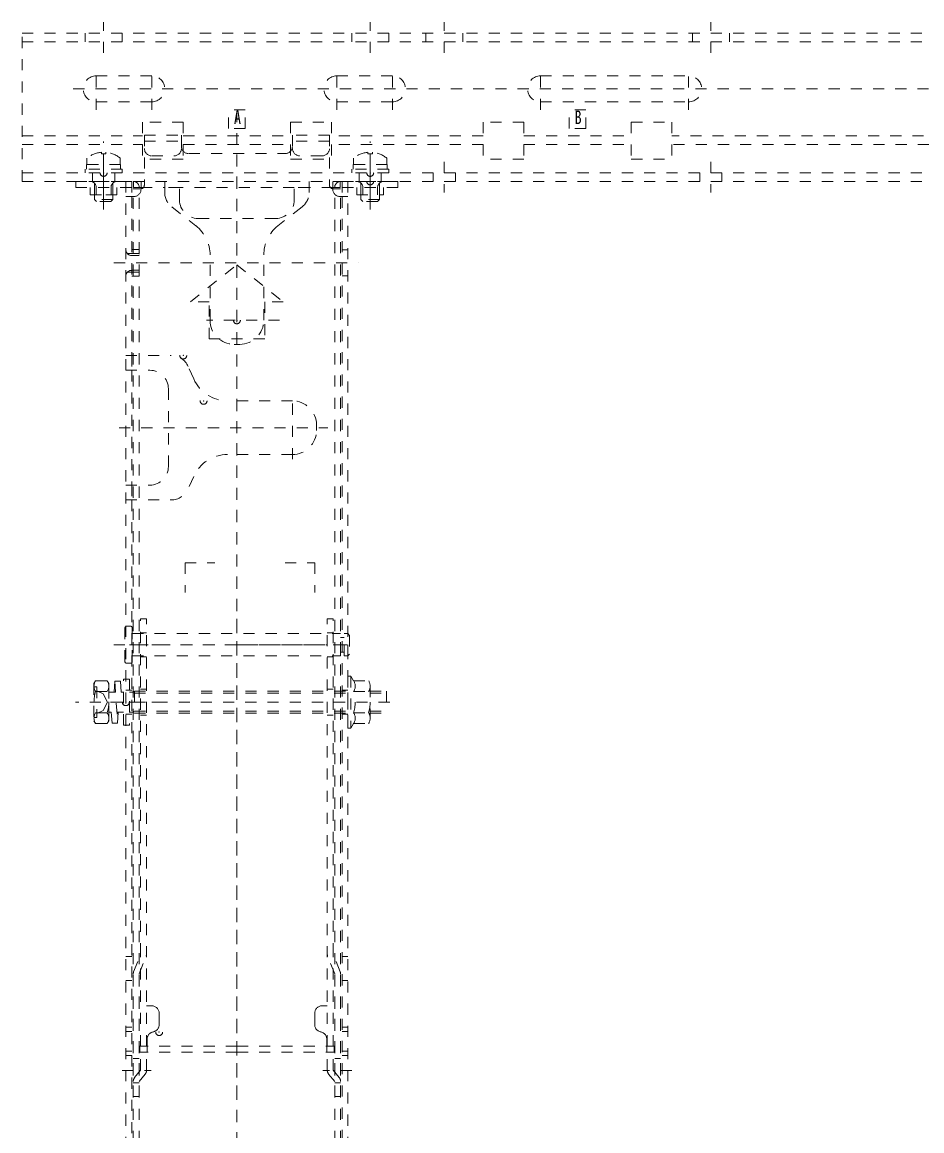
# Model space of a CAD drawing. Units: millimetres, scale not verified. Extents: x -62 to 63, y -57 to 57.
# Drawn here: x -36.38 to -28.29, y 11.32 to 21.3 of the extents above; entities that cross this region are included whole.
import ezdxf
from ezdxf.enums import TextEntityAlignment as Align

# ---------------------------------------------------------------- set-up
doc = ezdxf.new("R2010")
doc.units = ezdxf.units.MM
doc.header["$LTSCALE"] = 0.125
doc.header["$PDMODE"] = 32
doc.header["$PDSIZE"] = 0.0625
doc.linetypes.add('USER5', pattern=[1.4, 0.7, -0.7])
doc.layers.add('0-5_GAIKEI', color=1, linetype='USER5', lineweight=18)
doc.styles.add('ＭＳ ゴシック', font='')
doc.styles.get('ＭＳ ゴシック').set_extended_font_data('MS Gothic')

msp = doc.modelspace()

# ---------------------------------------------------------------- linework, layer by layer
at = {"layer": '0-5_GAIKEI'}
for p, q in [((-35.6514, 21.0251), (-35.6514, 21.3018)), ((-33.2514, 21.0251), (-33.2514, 21.3018)), ((-32.5847, 21.0251), (-32.5847, 21.3018)), ((-30.1847, 21.0251), (-30.1847, 21.3018)), ((-36.3847, 19.8685), (-36.3847, 21.2018)), ((-36.3847, 21.2018), (-9.7181, 21.2018)), ((-35.8181, 21.2018), (-35.8181, 21.1251)), ((-35.4847, 21.2018), (-35.4847, 21.1251)), ((-33.4181, 21.2018), (-33.4181, 21.1251)), ((-33.0847, 21.2018), (-33.0847, 21.1251)), ((-32.7514, 21.2018), (-32.7514, 21.1251)), ((-32.4181, 21.2018), (-32.4181, 21.1251)), ((-30.3514, 21.2018), (-30.3514, 21.1251)), ((-30.0181, 21.2018), (-30.0181, 21.1251)), ((-36.3847, 21.1251), (-9.7181, 21.1251)), ((-35.7181, 20.5128), (-35.7181, 20.8856)), ((-35.2181, 20.5128), (-35.2181, 20.8856)), ((-33.5514, 20.5128), (-33.5514, 20.8856)), ((-33.0514, 20.5128), (-33.0514, 20.8856)), ((-31.7181, 20.5128), (-31.7181, 20.8856)), ((-30.3847, 20.5128), (-30.3847, 20.8856)), ((-35.7181, 20.8185), (-35.2181, 20.8185)), ((-33.5514, 20.8185), (-33.0514, 20.8185)), ((-31.7181, 20.8185), (-30.3847, 20.8185)), ((-35.9243, 20.7018), (-10.1292, 20.7018)), ((-35.7181, 20.5851), (-35.2181, 20.5851)), ((-33.5514, 20.5851), (-33.0514, 20.5851)), ((-31.7181, 20.5851), (-30.3847, 20.5851)), ((-34.4514, 3.4018), (-34.4514, 20.5046)), ((-31.3097, 20.5118), (-31.4597, 20.5118)), ((-31.4597, 20.3451), (-31.4597, 20.5118)), ((-31.3097, 20.3451), (-31.3097, 20.5118)), ((-34.9347, 20.4018), (-34.9347, 20.0685)), ((-33.9681, 20.4018), (-33.6014, 20.4018)), ((-33.6014, 20.4018), (-33.6014, 20.0685)), ((-31.8681, 20.4018), (-32.2347, 20.4018)), ((-32.2347, 20.4018), (-32.2347, 20.0685)), ((-30.9014, 20.4018), (-30.9014, 20.0685)), ((-36.3847, 20.2785), (-35.3014, 20.2785)), ((-35.2847, 20.2851), (-35.2847, 19.8351)), ((-34.9347, 20.2785), (-33.9681, 20.2785)), ((-33.6181, 20.2851), (-33.6181, 19.8351)), ((-32.2347, 20.2785), (-33.6014, 20.2785)), ((-31.8681, 20.2785), (-30.9014, 20.2785)), ((-31.3097, 20.3451), (-31.4597, 20.3451)), ((-23.2694, 20.2785), (-30.5347, 20.2785)), ((-36.3847, 20.2018), (-35.3014, 20.2018)), ((-35.6514, 19.6167), (-35.6514, 20.2276)), ((-35.2847, 20.2318), (-34.9514, 20.2318)), ((-34.9347, 20.2018), (-33.9681, 20.2018)), ((-33.6181, 20.2318), (-33.9514, 20.2318)), ((-32.2347, 20.2018), (-33.6014, 20.2018)), ((-33.2514, 19.6167), (-33.2514, 20.2276)), ((-31.8681, 20.2018), (-30.9014, 20.2018)), ((-23.2212, 20.2018), (-30.5347, 20.2018)), ((-35.8014, 20.0218), (-35.8014, 20.0768)), ((-35.6314, 20.1309), (-35.6314, 20.1176)), ((-35.5014, 20.0218), (-35.5014, 20.0768)), ((-34.9347, 20.0685), (-35.3014, 20.0685)), ((-35.2181, 20.0985), (-35.0181, 20.0985)), ((-34.8847, 20.1185), (-34.0181, 20.1185)), ((-34.4514, 20.1119), (-34.4514, 4.0652)), ((-33.6847, 20.0985), (-33.8847, 20.0985)), ((-33.4014, 20.0218), (-33.4014, 20.0768)), ((-33.2314, 20.1309), (-33.2314, 20.1176)), ((-33.1014, 20.0218), (-33.1014, 20.0768)), ((-30.9014, 20.0685), (-30.5347, 20.0685)), ((-35.4847, 19.9785), (-35.8181, 19.9785)), ((-35.8181, 19.9451), (-35.8181, 19.9785)), ((-35.4981, 20.0218), (-35.8047, 20.0218)), ((-35.8047, 19.9785), (-35.8047, 20.0218)), ((-35.6514, 20.0451), (-35.6514, 19.7685)), ((-35.6514, 19.9685), (-35.6514, 19.6485)), ((-35.4981, 20.0218), (-35.4981, 19.9785)), ((-35.4847, 19.9785), (-35.4847, 19.9451)), ((-33.0847, 19.9785), (-33.4181, 19.9785)), ((-33.4181, 19.9451), (-33.4181, 19.9785)), ((-33.0981, 20.0218), (-33.4047, 20.0218)), ((-33.4047, 19.9785), (-33.4047, 20.0218)), ((-33.2514, 20.0451), (-33.2514, 19.7685)), ((-33.2514, 19.9685), (-33.2514, 19.6485)), ((-33.0981, 20.0218), (-33.0981, 19.9785)), ((-33.0847, 19.9785), (-33.0847, 19.9451)), ((-32.5847, 20.0451), (-32.5847, 19.7685)), ((-30.1847, 20.0451), (-30.1847, 19.7685)), ((-36.3847, 19.9451), (-9.7181, 19.9451)), ((-36.3847, 19.8685), (-9.7181, 19.8685)), ((-35.9014, 19.8685), (-35.3847, 19.8685)), ((-35.9014, 19.8151), (-35.9014, 19.8685)), ((-35.4847, 19.9451), (-35.8181, 19.9451)), ((-35.7514, 19.9451), (-35.7514, 19.8685)), ((-35.5514, 19.9451), (-35.5514, 19.8685)), ((-35.4514, 19.8685), (-35.4514, 4.0685)), ((-35.3981, 19.8685), (-35.4514, 19.8685)), ((-35.3981, 19.8685), (-35.3981, 19.7318)), ((-35.3814, 19.8685), (-33.5214, 19.8685)), ((-35.3814, 19.8685), (-35.3814, 19.8151)), ((-35.3147, 19.7985), (-35.3147, 19.8685)), ((-35.1014, 19.8685), (-35.1014, 19.7698)), ((-34.9681, 19.7018), (-34.9681, 19.8685)), ((-33.9347, 19.7018), (-33.9347, 19.8685)), ((-33.8014, 19.8685), (-33.8014, 19.7698)), ((-33.5881, 19.7985), (-33.5881, 19.8685)), ((-33.5214, 19.8685), (-33.5214, 19.8151)), ((-33.0014, 19.8685), (-33.5097, 19.8685)), ((-33.5047, 19.8685), (-33.5047, 19.7318)), ((-33.5047, 19.8685), (-33.4514, 19.8685)), ((-33.4514, 19.8685), (-33.4514, 4.0685)), ((-33.0847, 19.9451), (-33.4181, 19.9451)), ((-33.3514, 19.9451), (-33.3514, 19.8685)), ((-33.1514, 19.9451), (-33.1514, 19.8685)), ((-33.0014, 19.8151), (-33.0014, 19.8685)), ((-32.6847, 19.9451), (-32.6847, 19.8685)), ((-32.4847, 19.9451), (-32.4847, 19.8685)), ((-30.2847, 19.9451), (-30.2847, 19.8685)), ((-30.0847, 19.9451), (-30.0847, 19.8685)), ((-35.9014, 19.8151), (-35.3847, 19.8151)), ((-35.7714, 19.8151), (-35.7714, 19.7485)), ((-35.7714, 19.8151), (-35.7714, 19.7485)), ((-35.7347, 19.8539), (-35.7347, 19.7485)), ((-35.7181, 19.8151), (-35.7181, 19.7485)), ((-35.5847, 19.8151), (-35.5847, 19.7485)), ((-35.5681, 19.8539), (-35.5681, 19.7485)), ((-35.5314, 19.7485), (-35.5314, 19.8151)), ((-35.3847, 4.0218), (-35.3847, 19.8151)), ((-35.3814, 19.8151), (-35.3147, 19.8151)), ((-35.3314, 4.0218), (-35.3314, 19.8151)), ((-35.3147, 19.8151), (-35.1014, 19.8151)), ((-34.9681, 19.8151), (-35.1014, 19.8151)), ((-33.9347, 19.8151), (-34.9681, 19.8151)), ((-33.8014, 19.8151), (-33.9347, 19.8151)), ((-33.5881, 19.8151), (-33.8014, 19.8151)), ((-33.5214, 19.8151), (-33.5881, 19.8151)), ((-33.5714, 4.0218), (-33.5714, 19.8151)), ((-33.5181, 4.0218), (-33.5181, 19.8151)), ((-33.0014, 19.8151), (-33.5097, 19.8151)), ((-33.3714, 19.8151), (-33.3714, 19.7485)), ((-33.3714, 19.8151), (-33.3714, 19.7485)), ((-33.3347, 19.8539), (-33.3347, 19.7485)), ((-33.3181, 19.8151), (-33.3181, 19.7485)), ((-33.1847, 19.8151), (-33.1847, 19.7485)), ((-33.1681, 19.8539), (-33.1681, 19.7485)), ((-33.1314, 19.7485), (-33.1314, 19.8151)), ((-33.1314, 19.8151), (-33.1314, 19.7485)), ((-35.7714, 19.7485), (-35.5314, 19.7485)), ((-35.7347, 19.7062), (-35.7347, 19.7485)), ((-35.717, 19.6885), (-35.7347, 19.7062)), ((-35.5859, 19.6885), (-35.717, 19.6885)), ((-35.5681, 19.7062), (-35.5681, 19.7485)), ((-35.4514, 19.7318), (-35.3813, 19.7318)), ((-35.3981, 19.7318), (-35.3981, 18.3018)), ((-33.4514, 19.7318), (-33.5215, 19.7318)), ((-33.5047, 19.7318), (-33.5047, 4.7685)), ((-33.3714, 19.7485), (-33.1314, 19.7485)), ((-33.3714, 19.7485), (-33.1314, 19.7485)), ((-33.3347, 19.7062), (-33.3347, 19.7485)), ((-33.317, 19.6885), (-33.3347, 19.7062)), ((-33.1859, 19.6885), (-33.317, 19.6885)), ((-33.1681, 19.7062), (-33.1681, 19.7485)), ((-35.0376, 19.6387), (-34.8207, 19.4686)), ((-33.8652, 19.6387), (-34.0821, 19.4686)), ((-34.8014, 19.5351), (-34.1014, 19.5351)), ((-35.4368, 19.2185), (-35.3314, 19.2185)), ((-35.3981, 19.2551), (-35.3314, 19.2551)), ((-35.3981, 19.2018), (-35.3314, 19.2018)), ((-35.3314, 19.0151), (-35.3314, 19.2551)), ((-34.6931, 18.6185), (-34.6931, 19.2096)), ((-34.2097, 18.6185), (-34.2097, 19.2096)), ((-33.4514, 19.2518), (-33.5047, 19.2518)), ((-35.5581, 19.1351), (-33.3561, 19.1351)), ((-35.3981, 19.0685), (-35.3314, 19.0685)), ((-34.8681, 18.7851), (-34.4514, 19.1185)), ((-34.4514, 19.1185), (-34.0347, 18.7851)), ((-35.4368, 19.0518), (-35.3314, 19.0518)), ((-35.3981, 19.0151), (-35.3314, 19.0151)), ((-33.4514, 19.0185), (-33.5047, 19.0185)), ((-34.7014, 18.7851), (-34.8681, 18.7851)), ((-34.0347, 18.7851), (-34.2014, 18.7851)), ((-34.0681, 18.6185), (-34.7254, 18.6185)), ((-34.4764, 18.4018), (-34.4264, 18.4018)), ((-35.4514, 18.3018), (-35.0426, 18.3018)), ((-35.4514, 18.1685), (-35.2347, 18.1685)), ((-34.8398, 18.0903), (-34.8906, 18.2034)), ((-35.0681, 17.3018), (-35.0681, 18.0018)), ((-33.9514, 17.8935), (-34.5357, 17.8935)), ((-33.9514, 17.3684), (-33.9514, 17.9092)), ((-33.7347, 17.6268), (-33.7347, 17.6768)), ((-35.5126, 17.6518), (-33.6323, 17.6518)), ((-33.9514, 17.4101), (-34.5357, 17.4101)), ((-34.8398, 17.2133), (-34.8906, 17.1002)), ((-35.4514, 17.1351), (-35.2347, 17.1351)), ((-35.4514, 17.0018), (-35.0426, 17.0018)), ((-35.3981, 17.0018), (-35.3981, 8.3018)), ((-34.9181, 16.4351), (-34.9181, 16.1685)), ((-34.9181, 16.4351), (-34.6514, 16.4351)), ((-34.0181, 16.4351), (-33.7514, 16.4351)), ((-33.7514, 16.4351), (-33.7514, 16.1685)), ((-35.2647, 15.9314), (-35.3181, 15.9314)), ((-35.3181, 12.9135), (-35.3181, 15.9314)), ((-35.2647, 12.0847), (-35.2647, 15.9314)), ((-34.4514, 15.9314), (-34.4514, 11.6314)), ((-33.6381, 15.9314), (-33.5847, 15.9314)), ((-33.6381, 12.0847), (-33.6381, 15.9314)), ((-33.5847, 12.9135), (-33.5847, 15.9314)), ((-35.4597, 15.548), (-35.4597, 15.848)), ((-35.4431, 15.8647), (-35.4097, 15.8647)), ((-35.3931, 15.548), (-35.3931, 15.848)), ((-35.3931, 15.798), (-33.5197, 15.798)), ((-35.3181, 15.8064), (-35.2647, 15.8064)), ((-33.5847, 15.8064), (-33.6381, 15.8064)), ((-33.5197, 15.598), (-33.5197, 15.798)), ((-33.4531, 15.798), (-33.4864, 15.798)), ((-33.4864, 15.598), (-33.4864, 15.798)), ((-33.4531, 15.798), (-33.4364, 15.7814)), ((-33.4531, 15.598), (-33.4531, 15.798)), ((-33.4364, 15.7814), (-33.4364, 15.6147)), ((-35.5597, 15.698), (-33.3855, 15.698)), ((-35.4181, 15.698), (-35.1581, 15.698)), ((-34.4514, 15.698), (-35.2647, 15.698)), ((-34.4514, 15.698), (-33.6381, 15.698)), ((-33.4847, 15.698), (-33.7447, 15.698)), ((-33.4864, 15.7647), (-33.5197, 15.7647)), ((-35.3931, 15.598), (-33.5197, 15.598)), ((-35.3181, 15.5897), (-35.2647, 15.5897)), ((-33.5847, 15.5897), (-33.6381, 15.5897)), ((-33.4864, 15.6314), (-33.5197, 15.6314)), ((-33.4531, 15.598), (-33.4864, 15.598)), ((-33.4531, 15.598), (-33.4364, 15.6147)), ((-35.4431, 15.5314), (-35.4097, 15.5314)), ((-35.7232, 15.3738), (-35.6196, 15.3738)), ((-35.5506, 15.3714), (-35.5572, 15.2714)), ((-35.5506, 15.3714), (-35.5006, 15.3714)), ((-35.5506, 15.3714), (-35.5256, 14.9914)), ((-35.5006, 15.3714), (-35.4881, 15.1814)), ((-33.4514, 15.4147), (-33.4514, 14.948)), ((-33.4514, 15.4147), (-33.4247, 15.4147)), ((-33.4247, 15.4147), (-33.4247, 14.948)), ((-33.4247, 15.4147), (-33.4004, 15.3738)), ((-33.4004, 15.3738), (-33.2656, 15.3738)), ((-35.7381, 15.318), (-35.7114, 15.318)), ((-35.7232, 15.2776), (-35.6196, 15.2776)), ((-35.7114, 15.318), (-35.7114, 15.0447)), ((-35.6047, 15.0147), (-35.6047, 15.348)), ((-35.6047, 15.2714), (-35.544, 15.2714)), ((-35.494, 15.2714), (-35.4714, 15.2714)), ((-35.4514, 15.2897), (-35.3981, 15.2897)), ((-35.4181, 15.2714), (-35.3947, 15.2714)), ((-35.3947, 15.2714), (-35.3747, 15.2814)), ((-35.3747, 15.2814), (-33.4514, 15.2814)), ((-35.3747, 15.2814), (-35.3747, 15.0814)), ((-35.3181, 15.298), (-35.2647, 15.298)), ((-33.5847, 15.298), (-33.6381, 15.298)), ((-33.4514, 15.2897), (-33.5047, 15.2897)), ((-33.4004, 15.2776), (-33.2656, 15.2776)), ((-33.2514, 15.3257), (-33.2514, 15.037)), ((-33.2514, 15.2814), (-33.1047, 15.2814)), ((-33.1047, 15.2814), (-33.1047, 15.0814)), ((-33.0758, 15.1814), (-35.9047, 15.1814)), ((-35.4881, 15.1814), (-35.5881, 15.1814)), ((-35.5756, 14.9914), (-35.5881, 15.1814)), ((-35.4181, 15.1814), (-35.1581, 15.1814)), ((-33.4847, 15.1814), (-33.7447, 15.1814)), ((-33.2514, 15.2614), (-33.1047, 15.2614)), ((-35.7232, 15.0851), (-35.6196, 15.0851)), ((-35.6047, 15.0914), (-35.5822, 15.0914)), ((-35.5322, 15.0914), (-35.4714, 15.0914)), ((-35.5256, 14.9914), (-35.519, 15.0914)), ((-35.4514, 15.073), (-35.3981, 15.073)), ((-35.4181, 15.0914), (-35.3947, 15.0914)), ((-35.3947, 15.0914), (-35.3747, 15.0814)), ((-35.3747, 15.0814), (-33.4514, 15.0814)), ((-33.4514, 15.073), (-33.5047, 15.073)), ((-33.4004, 15.0851), (-33.2656, 15.0851)), ((-33.2514, 15.1014), (-33.1047, 15.1014)), ((-33.2514, 15.0814), (-33.1047, 15.0814)), ((-35.7381, 15.0447), (-35.7114, 15.0447)), ((-35.7232, 14.9889), (-35.6196, 14.9889)), ((-35.5256, 14.9914), (-35.5756, 14.9914)), ((-35.3181, 15.0647), (-35.2647, 15.0647)), ((-33.5847, 15.0647), (-33.6381, 15.0647)), ((-33.4247, 14.948), (-33.4004, 14.9889)), ((-33.4004, 14.9889), (-33.2656, 14.9889)), ((-33.4514, 14.948), (-33.4247, 14.948)), ((-35.4514, 12.8918), (-35.3981, 12.8918)), ((-35.381, 12.7552), (-35.3181, 12.9135)), ((-35.3314, 12.7355), (-35.2685, 12.8938)), ((-35.3181, 12.0847), (-35.3181, 12.9135)), ((-33.5714, 12.7355), (-33.6343, 12.8938)), ((-33.5218, 12.7552), (-33.5847, 12.9135)), ((-33.5847, 12.0847), (-33.5847, 12.9135)), ((-33.4514, 12.8918), (-33.5047, 12.8918)), ((-35.4514, 12.6752), (-35.3981, 12.6752)), ((-35.3847, 11.6314), (-35.3847, 12.7355)), ((-35.3314, 11.6314), (-35.3314, 12.7355)), ((-33.5714, 11.6314), (-33.5714, 12.7355)), ((-33.5181, 11.6314), (-33.5181, 12.7355)), ((-33.4514, 12.6752), (-33.5047, 12.6752)), ((-35.2181, 12.448), (-35.2647, 12.448)), ((-35.1514, 12.3814), (-35.1514, 12.279)), ((-33.7514, 12.3814), (-33.7514, 12.279)), ((-33.6847, 12.448), (-33.6381, 12.448)), ((-35.4514, 12.2564), (-35.3981, 12.2564)), ((-35.4514, 12.2164), (-35.3981, 12.2164)), ((-33.4514, 12.2564), (-33.5047, 12.2564)), ((-33.4514, 12.2164), (-33.5047, 12.2164)), ((-35.3264, 12.0314), (-35.3264, 12.0847)), ((-34.4514, 12.0847), (-35.3264, 12.0847)), ((-35.2597, 12.148), (-35.2597, 12.0847)), ((-35.2597, 12.0314), (-35.2597, 12.0847)), ((-34.4514, 12.0847), (-33.5764, 12.0847)), ((-33.6431, 12.148), (-33.6431, 12.0847)), ((-33.6431, 12.0314), (-33.6431, 12.0847)), ((-33.5764, 12.0314), (-33.5764, 12.0847)), ((-35.4514, 12.0397), (-35.3981, 12.0397)), ((-35.4514, 11.9997), (-35.3981, 11.9997)), ((-34.4514, 12.0314), (-35.3264, 12.0314)), ((-35.3181, 11.8681), (-35.3181, 12.0314)), ((-35.2647, 11.8681), (-35.2647, 12.0314)), ((-34.4514, 12.0314), (-33.5764, 12.0314)), ((-33.6381, 11.8681), (-33.6381, 12.0314)), ((-33.5847, 11.8681), (-33.5847, 12.0314)), ((-33.4514, 12.0397), (-33.5047, 12.0397)), ((-33.4514, 11.9997), (-33.5047, 11.9997)), ((-35.3847, 11.973), (-35.3314, 11.973)), ((-33.5181, 11.973), (-33.5714, 11.973)), ((-35.4847, 11.8647), (-35.2247, 11.8647)), ((-35.3726, 11.802), (-35.3181, 11.8681)), ((-35.3314, 11.7681), (-35.2769, 11.8341)), ((-33.4181, 11.8647), (-33.6781, 11.8647)), ((-33.5714, 11.7681), (-33.6259, 11.8341)), ((-33.5303, 11.802), (-33.5847, 11.8681)), ((-35.3847, 11.7564), (-35.3314, 11.7564)), ((-33.5181, 11.7564), (-33.5714, 11.7564)), ((-35.3847, 11.6314), (-35.3314, 11.6314)), ((-33.5181, 11.6314), (-33.5714, 11.6314))]:
    msp.add_line(p, q, dxfattribs=at)
for points in [[(-34.3764, 20.3451), (-34.5264, 20.3451), (-34.5264, 20.5118)], [(-34.3764, 20.3451), (-34.3764, 20.5118), (-34.5264, 20.5118)], [(-34.9347, 20.4018), (-35.3014, 20.4018), (-35.3014, 20.0685)], [(-33.9681, 20.4018), (-33.9681, 20.0685), (-33.6014, 20.0685)], [(-31.8681, 20.4018), (-31.8681, 20.0685), (-32.2347, 20.0685)], [(-30.9014, 20.4018), (-30.5347, 20.4018), (-30.5347, 20.0685)], [(-35.2847, 20.2851), (-34.9514, 20.2851), (-34.9514, 20.1651)], [(-33.6181, 20.2851), (-33.9514, 20.2851), (-33.9514, 20.1651)], [(-35.6714, 20.1309), (-35.6714, 20.1176), (-35.6314, 20.1176)], [(-33.2714, 20.1309), (-33.2714, 20.1176), (-33.2314, 20.1176)], [(-35.5314, 19.8151), (-35.5314, 19.7485), (-35.7714, 19.7485)], [(-35.3181, 19.8018), (-35.3314, 19.8018), (-35.3847, 19.8018)], [(-33.5847, 19.8018), (-33.5714, 19.8018), (-33.5181, 19.8018)], [(-35.5859, 19.6885), (-35.5681, 19.7062), (-35.7347, 19.7062)], [(-33.1859, 19.6885), (-33.1681, 19.7062), (-33.3347, 19.7062)], [(-34.2014, 18.7851), (-34.2014, 18.4518), (-34.7014, 18.4518), (-34.7014, 18.7851)], [(-35.3981, 18.3018), (-35.3981, 18.1685), (-35.3981, 17.1351), (-35.3981, 17.0018)], [(-35.7232, 15.3738), (-35.7381, 15.348), (-35.7381, 15.0147), (-35.7232, 14.9889)], [(-35.6196, 15.3738), (-35.6047, 15.348), (-35.6047, 15.0147), (-35.6196, 14.9889)], [(-35.7114, 15.2847), (-35.6564, 15.2573), (-35.6161, 15.1814)], [(-35.3947, 15.2714), (-35.3747, 15.2614), (-33.4514, 15.2614)], [(-35.7114, 15.078), (-35.6564, 15.1054), (-35.6161, 15.1814)], [(-35.3947, 15.0914), (-35.3747, 15.1014), (-33.4514, 15.1014)]]:
    msp.add_lwpolyline(points, dxfattribs=at)
msp.add_lwpolyline([(-35.4714, 15.3897), (-35.4181, 15.3897), (-35.4181, 14.973), (-35.4714, 14.973)], close=True, dxfattribs=at)
for centre, radius, start, end in [((-35.7181, 20.7018), 0.1167, 90, 270), ((-35.2181, 20.7018), 0.1167, 270, 90), ((-33.5514, 20.7018), 0.1167, 90, 270), ((-33.0514, 20.7018), 0.1167, 270, 90), ((-31.7181, 20.7018), 0.1167, 90, 270), ((-30.3847, 20.7018), 0.1167, 270, 90), ((-35.2181, 20.1651), 0.0667, 180, 270), ((-35.0181, 20.1651), 0.0667, 270, 0), ((-34.8847, 20.1851), 0.0667, 180, 270), ((-34.0181, 20.1851), 0.0667, 270, 0), ((-33.8847, 20.1651), 0.0667, 180, 270), ((-33.6847, 20.1651), 0.0667, 270, 0), ((-35.6514, 19.8998), 0.2321, 94.94446, 130.27261), ((-35.6514, 19.8998), 0.2321, 49.72739, 85.05554), ((-33.2514, 19.8998), 0.2321, 94.94446, 130.27261), ((-33.2514, 19.8998), 0.2321, 49.72739, 85.05554), ((-35.7714, 19.8151), 0.0533, 0, 90), ((-35.5314, 19.8151), 0.0533, 90, 180), ((-35.3847, 19.8151), 0.0533, 0, 90), ((-33.5181, 19.8151), 0.0533, 90, 180), ((-33.3714, 19.8151), 0.0533, 0, 90), ((-33.1314, 19.8151), 0.0533, 90, 180), ((-35.3814, 19.7985), 0.0667, 270, 0), ((-35.3181, 19.8351), 0.0333, 270, 0), ((-34.9347, 19.7698), 0.1667, 180, 231.89242), ((-33.9681, 19.7698), 0.1667, 308.10758, 0), ((-33.5847, 19.8351), 0.0333, 180, 270), ((-33.5214, 19.7985), 0.0667, 180, 270), ((-34.8014, 19.7018), 0.1667, 180, 270), ((-34.1014, 19.7018), 0.1667, 270, 0), ((-35.0264, 19.2063), 0.3333, 0, 51.89242), ((-33.8764, 19.2063), 0.3333, 128.10758, 180), ((-35.3981, 19.2551), 0.0533, 180, 270), ((-35.3981, 19.0151), 0.0533, 90, 180), ((-34.4764, 18.6185), 0.2167, 180, 270), ((-34.4264, 18.6185), 0.2167, 270, 0), ((-35.0426, 18.1351), 0.1667, 24.17911, 90), ((-35.2347, 18.0018), 0.1667, 0, 90), ((-34.5357, 18.2268), 0.3333, 204.17911, 270), ((-33.9514, 17.6768), 0.2167, 0, 90), ((-33.9514, 17.6268), 0.2167, 270, 0), ((-34.5357, 17.0768), 0.3333, 90, 155.82089), ((-35.2347, 17.3018), 0.1667, 270, 0), ((-35.0426, 17.1685), 0.1667, 270, 335.82089), ((-35.4431, 15.848), 0.0167, 90, 180), ((-35.4097, 15.848), 0.0167, 0, 90), ((-35.4431, 15.548), 0.0167, 180, 270), ((-35.4097, 15.548), 0.0167, 270, 0), ((-35.6529, 15.3257), 0.0852, 145.61575, 214.38425), ((-35.6899, 15.3257), 0.0852, 325.61575, 34.38425), ((-33.4749, 15.3257), 0.0887, 327.13278, 32.86722), ((-33.3401, 15.3257), 0.0887, 327.13278, 32.86722), ((-35.4196, 15.1814), 0.3185, 162.41205, 197.58795), ((-35.9232, 15.1814), 0.3185, 342.41205, 17.58795), ((-33.7196, 15.1814), 0.3333, 342.88, 16.77865), ((-33.5847, 15.1814), 0.3333, 343, 17), ((-35.6529, 15.037), 0.0852, 145.61575, 214.38425), ((-35.6899, 15.037), 0.0852, 325.61575, 34.38425), ((-33.4749, 15.037), 0.0887, 327.13278, 32.86722), ((-33.3401, 15.037), 0.0887, 327.13278, 32.86722), ((-35.3181, 12.9135), 0.0533, 338.33028, 0), ((-33.5847, 12.9135), 0.0533, 180, 201.66972), ((-35.3314, 12.7355), 0.0533, 158.33028, 180), ((-33.5714, 12.7355), 0.0533, 0, 21.66972), ((-35.2181, 12.3814), 0.0667, 0, 90), ((-33.6847, 12.3814), 0.0667, 90, 180), ((-35.2181, 12.279), 0.0667, 280.80692, 0), ((-33.6847, 12.279), 0.0667, 180, 259.19308), ((-35.1931, 12.148), 0.0667, 100.80692, 180), ((-33.7097, 12.148), 0.0667, 0, 79.19308), ((-35.3314, 11.7681), 0.0533, 140.49074, 180), ((-35.3181, 11.8681), 0.0533, 320.49074, 0), ((-33.5847, 11.8681), 0.0533, 180, 219.50926), ((-33.5714, 11.7681), 0.0533, 0, 39.50926)]:
    msp.add_arc(centre, radius, start, end, dxfattribs=at)
for p in [(-35.6514, 19.9451), (-33.2514, 19.9451), (-33.2514, 19.8685), (-34.4514, 18.6185), (-34.9347, 18.3018), (-34.7514, 17.8935), (-35.4514, 15.1814), (-35.1514, 12.2123)]:
    msp.add_point(p, dxfattribs=at)

# ---------------------------------------------------------------- texts
at = {"layer": '0-5_GAIKEI', "color": 7, "style": 'ＭＳ ゴシック', "width": 0.75}
for s, p in [('A', (-34.4777, 20.3495)), ('B', (-31.411, 20.3478))]:
    msp.add_text(s, height=0.1222, dxfattribs=at).set_placement(p, align=Align.BOTTOM_LEFT)

doc.saveas('drawing.dxf')
